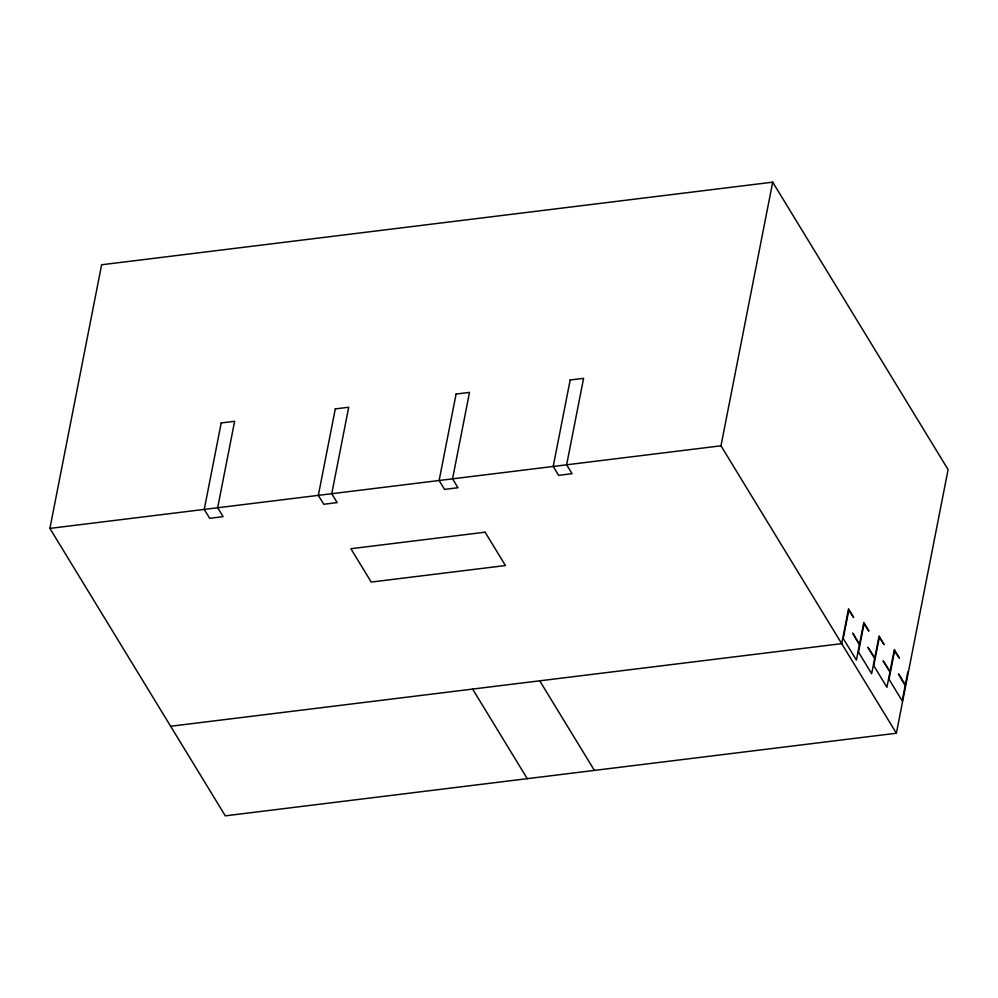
<?xml version="1.0" encoding="UTF-8"?>
<svg xmlns="http://www.w3.org/2000/svg" width="998" height="998" viewBox="0 0 998 998"><rect width="100%" height="100%" fill="white"/><g stroke="black" fill="none" stroke-linecap="round" stroke-linejoin="round"><path stroke-width="1.5" d="M49.9 528.404L101.621 264.769L772.702 182.16L948.1 469.596L896.379 733.231L225.298 815.84L49.9 528.404L720.98 445.807L896.379 733.231M720.98 445.807L772.702 182.16M170.633 726.257L841.713 643.648L848.55 608.768L853.652 617.513L848.787 610.302L843.248 638.545L856.409 660.115L859.403 644.833L852.729 633.144L859.515 644.259L863.806 622.353L868.909 631.098L864.043 623.887L858.505 652.131L871.666 673.7L874.66 658.418L867.886 647.303L874.772 657.844L879.076 635.938L884.166 644.671L879.313 637.473L873.774 665.716L886.923 687.273L889.929 672.003L883.143 660.888L890.041 671.429L894.333 649.523L899.435 658.256L894.57 651.058L889.031 679.301L902.192 700.858L905.186 685.589L898.512 673.9L905.298 685.015L907.843 672.041L908.255 672.714M539.718 680.823L594.396 770.406M472.615 689.082L527.281 778.665M221.207 422.952L204.253 509.404L209.68 518.299L223.09 516.652L217.664 507.757L234.63 421.293L221.207 422.952M335.291 408.906L318.337 495.37L323.751 504.252L337.174 502.605L331.748 493.711L348.714 407.246L335.291 408.906M456.086 394.035L439.12 480.5L444.547 489.382L457.97 487.735L452.543 478.84L469.509 392.376L456.086 394.035M570.17 379.989L553.204 466.453L558.63 475.347L572.054 473.688L566.627 464.806L583.593 378.342L570.17 379.989M485.103 532.196L350.884 548.713L371.231 582.059L505.45 565.542L485.103 532.196"/></g></svg>
